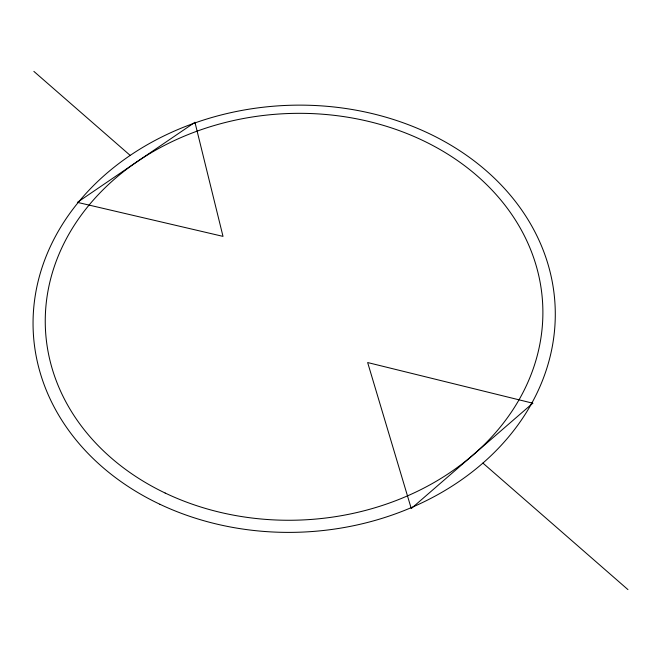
<?xml version="1.0" encoding="UTF-8"?>
<svg xmlns="http://www.w3.org/2000/svg" width="661" height="661" viewBox="0 0 661 661"><rect width="100%" height="100%" fill="white"/><g stroke="black" fill="none" stroke-linecap="round" stroke-linejoin="round"><path stroke-width="0.99" d="M33.876 71.396L130.184 155.401M482.902 463.08L627.95 589.604M532.783 403.21L411.266 508.549L367.648 362.542L532.783 403.21M194.945 122.302L77.387 202.357L223.013 236.382L194.945 122.302M159.929 504.285A261.235 213.478 -3 0 0 555.257 317.71A261.235 213.478 -3 0 0 167.324 134.282A261.235 213.478 -3 0 0 159.929 504.285M165.151 493.032A248.933 203.332 -3 0 0 542.83 316.751A248.933 203.332 -3 0 0 174.223 140.611A248.933 203.332 -3 0 0 165.151 493.032"/></g></svg>
